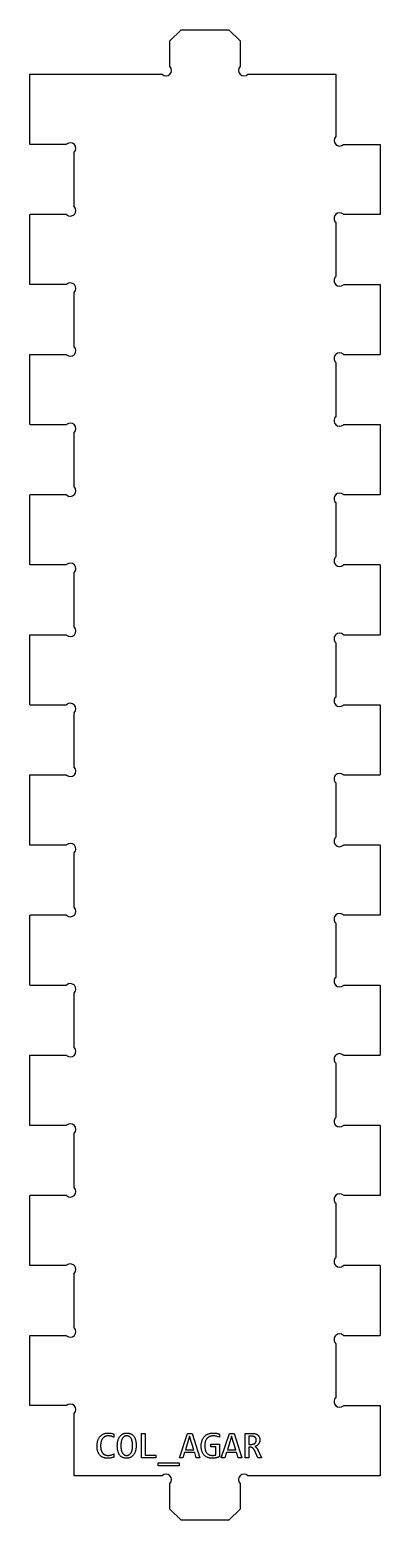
# Model space of a CAD drawing. Header units: inches. Extents: x 0 to 1.97, y -8.12 to 0.25.
import ezdxf

# ---------------------------------------------------------------- set-up
doc = ezdxf.new("R2010")
doc.units = ezdxf.units.IN
doc.header["$MEASUREMENT"] = 0

msp = doc.modelspace()

# ---------------------------------------------------------------- linework, layer by layer
at = {"color": 7, "linetype": 'Continuous', "lineweight": 25}
for p, q in [((0.8499, 0.25), (0.7874, 0.1875)), ((0.7874, 0.0442), (0.7874, 0.1875)), ((0.8499, 0.25), (1.1186, 0.25)), ((1.1811, 0.1875), (1.1186, 0.25)), ((1.1811, 0.1875), (1.1811, 0.0442)), ((0, -0.3937), (0, 0)), ((0, 0), (0.7432, 0)), ((1.2253, 0), (1.7185, 0)), ((1.7185, 0), (1.7185, -0.3495)), ((0.0012, -0.3937), (0, -0.3937)), ((0.0012, -0.3927), (0.2069, -0.3927)), ((0.0012, -0.3937), (0.0012, -0.3927)), ((1.7627, -0.3937), (1.9685, -0.3937)), ((1.9685, -0.3937), (1.9685, -0.7874)), ((0.25, -0.7432), (0.25, -0.4379)), ((0, -1.1811), (0, -0.7874)), ((0, -0.7874), (0.0012, -0.7874)), ((0.0012, -0.7884), (0.0012, -0.7874)), ((0.2069, -0.7884), (0.0012, -0.7884)), ((1.7185, -0.8316), (1.7185, -1.1369)), ((1.7195, -0.7864), (1.7196, -0.7864)), ((1.7195, -0.7865), (1.7195, -0.7864)), ((1.7617, -0.7864), (1.9675, -0.7864)), ((1.9675, -0.7864), (1.9675, -0.7874)), ((1.9685, -0.7874), (1.9675, -0.7874)), ((0.0012, -1.1811), (0, -1.1811)), ((0.0012, -1.1801), (0.2069, -1.1801)), ((0.0012, -1.1811), (0.0012, -1.1801)), ((0.25, -1.5306), (0.25, -1.2253)), ((1.7195, -1.1821), (1.7195, -1.182)), ((1.7196, -1.1821), (1.7195, -1.1821)), ((1.9675, -1.1821), (1.7617, -1.1821)), ((1.9675, -1.1811), (1.9675, -1.1821)), ((1.9675, -1.1811), (1.9685, -1.1811)), ((1.9685, -1.1811), (1.9685, -1.5748)), ((0, -1.9685), (0, -1.5748)), ((0, -1.5748), (0.0012, -1.5748)), ((0.0012, -1.5758), (0.0012, -1.5748)), ((0.2069, -1.5758), (0.0012, -1.5758)), ((1.7195, -1.5738), (1.7196, -1.5738)), ((1.7195, -1.5739), (1.7195, -1.5738)), ((1.7617, -1.5738), (1.9675, -1.5738)), ((1.9675, -1.5738), (1.9675, -1.5748)), ((1.9685, -1.5748), (1.9675, -1.5748)), ((1.7185, -1.619), (1.7185, -1.9243)), ((0.0012, -1.9685), (0, -1.9685)), ((0.0012, -1.9675), (0.2069, -1.9675)), ((0.0012, -1.9685), (0.0012, -1.9675)), ((1.7195, -1.9695), (1.7195, -1.9694)), ((1.7196, -1.9695), (1.7195, -1.9695)), ((1.9675, -1.9695), (1.7617, -1.9695)), ((1.9675, -1.9685), (1.9675, -1.9695)), ((1.9675, -1.9685), (1.9685, -1.9685)), ((1.9685, -1.9685), (1.9685, -2.3622)), ((0.25, -2.318), (0.25, -2.0127)), ((0, -2.7559), (0, -2.3622)), ((0, -2.3622), (0.0012, -2.3622)), ((0.0012, -2.3632), (0.0012, -2.3622)), ((0.2069, -2.3632), (0.0012, -2.3632)), ((1.7185, -2.4064), (1.7185, -2.7117)), ((1.7195, -2.3612), (1.7196, -2.3612)), ((1.7195, -2.3613), (1.7195, -2.3612)), ((1.7617, -2.3612), (1.9675, -2.3612)), ((1.9675, -2.3612), (1.9675, -2.3622)), ((1.9685, -2.3622), (1.9675, -2.3622)), ((0.0012, -2.7559), (0, -2.7559)), ((0.0012, -2.7549), (0.2069, -2.7549)), ((0.0012, -2.7559), (0.0012, -2.7549)), ((1.7195, -2.7569), (1.7195, -2.7569)), ((1.7196, -2.7569), (1.7195, -2.7569)), ((1.9675, -2.7569), (1.7617, -2.7569)), ((1.9675, -2.7559), (1.9675, -2.7569)), ((1.9675, -2.7559), (1.9685, -2.7559)), ((1.9685, -2.7559), (1.9685, -3.1496)), ((0.25, -3.1054), (0.25, -2.8001)), ((0, -3.5433), (0, -3.1496)), ((0, -3.1496), (0.0012, -3.1496)), ((0.0012, -3.1506), (0.0012, -3.1496)), ((0.2069, -3.1506), (0.0012, -3.1506)), ((1.7195, -3.1486), (1.7196, -3.1486)), ((1.7195, -3.1487), (1.7195, -3.1486)), ((1.7617, -3.1486), (1.9675, -3.1486)), ((1.9675, -3.1486), (1.9675, -3.1496)), ((1.9685, -3.1496), (1.9675, -3.1496)), ((1.7185, -3.1938), (1.7185, -3.4991)), ((0.0012, -3.5433), (0, -3.5433)), ((0.0012, -3.5423), (0.2069, -3.5423)), ((0.0012, -3.5433), (0.0012, -3.5423)), ((0.25, -3.8928), (0.25, -3.5875)), ((1.7195, -3.5443), (1.7195, -3.5443)), ((1.7196, -3.5443), (1.7195, -3.5443)), ((1.9675, -3.5443), (1.7617, -3.5443)), ((1.9675, -3.5433), (1.9675, -3.5443)), ((1.9675, -3.5433), (1.9685, -3.5433)), ((1.9685, -3.5433), (1.9685, -3.937)), ((0, -4.3307), (0, -3.937)), ((0, -3.937), (0.0012, -3.937)), ((0.0012, -3.938), (0.0012, -3.937)), ((0.2069, -3.938), (0.0012, -3.938)), ((1.7185, -3.9812), (1.7185, -4.2865)), ((1.7195, -3.936), (1.7196, -3.936)), ((1.7195, -3.9361), (1.7195, -3.936)), ((1.7617, -3.936), (1.9675, -3.936)), ((1.9675, -3.936), (1.9675, -3.937)), ((1.9685, -3.937), (1.9675, -3.937)), ((0.0012, -4.3307), (0, -4.3307)), ((0.0012, -4.3297), (0.2069, -4.3297)), ((0.0012, -4.3307), (0.0012, -4.3297)), ((1.7195, -4.3317), (1.7195, -4.3317)), ((1.7196, -4.3317), (1.7195, -4.3317)), ((1.9675, -4.3317), (1.7617, -4.3317)), ((1.9675, -4.3307), (1.9675, -4.3317)), ((1.9675, -4.3307), (1.9685, -4.3307)), ((1.9685, -4.3307), (1.9685, -4.7244)), ((0.25, -4.6802), (0.25, -4.3749)), ((0, -5.1181), (0, -4.7244)), ((0, -4.7244), (0.0012, -4.7244)), ((0.0012, -4.7254), (0.0012, -4.7244)), ((0.2069, -4.7254), (0.0012, -4.7254)), ((1.7185, -4.7686), (1.7185, -5.0739)), ((1.7195, -4.7234), (1.7196, -4.7234)), ((1.7195, -4.7235), (1.7195, -4.7234)), ((1.7617, -4.7234), (1.9675, -4.7234)), ((1.9675, -4.7234), (1.9675, -4.7244)), ((1.9685, -4.7244), (1.9675, -4.7244)), ((0.0012, -5.1181), (0, -5.1181)), ((0.0012, -5.1171), (0.2069, -5.1171)), ((0.0012, -5.1181), (0.0012, -5.1171)), ((0.25, -5.4676), (0.25, -5.1623)), ((1.7195, -5.1191), (1.7195, -5.1191)), ((1.7196, -5.1191), (1.7195, -5.1191)), ((1.9675, -5.1191), (1.7617, -5.1191)), ((1.9675, -5.1181), (1.9675, -5.1191)), ((1.9675, -5.1181), (1.9685, -5.1181)), ((1.9685, -5.1181), (1.9685, -5.5118)), ((0, -5.9055), (0, -5.5118)), ((0, -5.5118), (0.0012, -5.5118)), ((0.0012, -5.5128), (0.0012, -5.5118)), ((0.2069, -5.5128), (0.0012, -5.5128)), ((1.7195, -5.5108), (1.7196, -5.5108)), ((1.7195, -5.5109), (1.7195, -5.5108)), ((1.7617, -5.5108), (1.9675, -5.5108)), ((1.9675, -5.5108), (1.9675, -5.5118)), ((1.9685, -5.5118), (1.9675, -5.5118)), ((1.7185, -5.556), (1.7185, -5.8613)), ((0.0012, -5.9055), (0, -5.9055)), ((0.0012, -5.9045), (0.2069, -5.9045)), ((0.0012, -5.9055), (0.0012, -5.9045)), ((1.7195, -5.9065), (1.7195, -5.9065)), ((1.7196, -5.9065), (1.7195, -5.9065)), ((1.9675, -5.9065), (1.7617, -5.9065)), ((1.9675, -5.9055), (1.9675, -5.9065)), ((1.9675, -5.9055), (1.9685, -5.9055)), ((1.9685, -5.9055), (1.9685, -6.2992)), ((0.25, -6.255), (0.25, -5.9497)), ((0, -6.6929), (0, -6.2992)), ((0, -6.2992), (0.0012, -6.2992)), ((0.0012, -6.3002), (0.0012, -6.2992)), ((0.2069, -6.3002), (0.0012, -6.3002)), ((1.7185, -6.3434), (1.7185, -6.6487)), ((1.7195, -6.2982), (1.7196, -6.2982)), ((1.7195, -6.2983), (1.7195, -6.2982)), ((1.7617, -6.2982), (1.9675, -6.2982)), ((1.9675, -6.2982), (1.9675, -6.2992)), ((1.9685, -6.2992), (1.9675, -6.2992)), ((0.0012, -6.6929), (0, -6.6929)), ((0.0012, -6.6919), (0.2069, -6.6919)), ((0.0012, -6.6929), (0.0012, -6.6919)), ((1.7195, -6.6939), (1.7195, -6.6939)), ((1.7196, -6.6939), (1.7195, -6.6939)), ((1.9675, -6.6939), (1.7617, -6.6939)), ((1.9675, -6.6929), (1.9675, -6.6939)), ((1.9675, -6.6929), (1.9685, -6.6929)), ((1.9685, -6.6929), (1.9685, -7.0866)), ((0.25, -7.0424), (0.25, -6.7371)), ((0, -7.4803), (0, -7.0866)), ((0, -7.0866), (0.0012, -7.0866)), ((0.0012, -7.0876), (0.0012, -7.0866)), ((0.2069, -7.0876), (0.0012, -7.0876)), ((1.7195, -7.0856), (1.7196, -7.0856)), ((1.7195, -7.0857), (1.7195, -7.0856)), ((1.7617, -7.0856), (1.9675, -7.0856)), ((1.9675, -7.0856), (1.9675, -7.0866)), ((1.9685, -7.0866), (1.9675, -7.0866)), ((1.7185, -7.1308), (1.7185, -7.4361)), ((0.2058, -7.4803), (0, -7.4803)), ((0.25, -7.874), (0.25, -7.5245)), ((1.7195, -7.4813), (1.7195, -7.4813)), ((1.7196, -7.4813), (1.7195, -7.4813)), ((1.9675, -7.4813), (1.7617, -7.4813)), ((1.9675, -7.4803), (1.9675, -7.4813)), ((1.9675, -7.4803), (1.9685, -7.4803)), ((1.9685, -7.4803), (1.9685, -7.874)), ((0.4717, -7.6402), (0.4717, -7.6582)), ((0.6274, -7.6362), (0.6474, -7.6362)), ((0.6274, -7.774), (0.6274, -7.6362)), ((0.6474, -7.6362), (0.6474, -7.758)), ((0.8401, -7.774), (0.8859, -7.6362)), ((0.898, -7.6523), (0.8741, -7.7281)), ((0.8859, -7.6362), (0.9116, -7.6362)), ((0.9214, -7.7281), (0.898, -7.6523)), ((0.9116, -7.6362), (0.956, -7.774)), ((1.0171, -7.6961), (1.0648, -7.6961)), ((1.0171, -7.7121), (1.0171, -7.6961)), ((1.0648, -7.6402), (1.0648, -7.6582)), ((1.0648, -7.6961), (1.0648, -7.7676)), ((1.0758, -7.774), (1.1216, -7.6362)), ((1.1337, -7.6523), (1.1098, -7.7281)), ((1.1216, -7.6362), (1.1473, -7.6362)), ((1.157, -7.7281), (1.1337, -7.6523)), ((1.1473, -7.6362), (1.1916, -7.774)), ((1.2106, -7.6362), (1.2472, -7.6362)), ((1.2106, -7.774), (1.2106, -7.6362)), ((1.2474, -7.6522), (1.2305, -7.6522)), ((1.2305, -7.6522), (1.2305, -7.6981)), ((1.2305, -7.6981), (1.245, -7.6981)), ((0.4717, -7.752), (0.4717, -7.77)), ((0.7073, -7.774), (0.6274, -7.774)), ((0.6474, -7.758), (0.7073, -7.758)), ((0.7073, -7.758), (0.7073, -7.774)), ((0.8596, -7.774), (0.8401, -7.774)), ((0.869, -7.7441), (0.8596, -7.774)), ((0.9263, -7.7441), (0.869, -7.7441)), ((0.8741, -7.7281), (0.9214, -7.7281)), ((0.9355, -7.774), (0.9263, -7.7441)), ((0.956, -7.774), (0.9355, -7.774)), ((1.0448, -7.7121), (1.0171, -7.7121)), ((1.0448, -7.7571), (1.0448, -7.7121)), ((1.0952, -7.774), (1.0758, -7.774)), ((1.1047, -7.7441), (1.0952, -7.774)), ((1.1619, -7.7441), (1.1047, -7.7441)), ((1.1098, -7.7281), (1.157, -7.7281)), ((1.1712, -7.774), (1.1619, -7.7441)), ((1.1916, -7.774), (1.1712, -7.774)), ((1.2305, -7.774), (1.2106, -7.774)), ((1.2305, -7.7141), (1.2305, -7.774)), ((1.239, -7.7141), (1.2305, -7.7141)), ((1.2813, -7.774), (1.2615, -7.731)), ((1.3024, -7.774), (1.2813, -7.774)), ((1.2814, -7.7281), (1.3024, -7.774)), ((0.7213, -7.802), (0.8391, -7.802)), ((0.7213, -7.818), (0.7213, -7.802)), ((0.8391, -7.818), (0.7213, -7.818)), ((0.8391, -7.802), (0.8391, -7.818)), ((0.7432, -7.874), (0.25, -7.874)), ((0.7874, -8.0615), (0.7874, -7.9182)), ((1.1811, -7.9182), (1.1811, -8.0615)), ((1.9685, -7.874), (1.2253, -7.874)), ((0.7874, -8.0615), (0.8499, -8.124)), ((1.1186, -8.124), (1.1811, -8.0615)), ((1.1186, -8.124), (0.8499, -8.124))]:
    msp.add_line(p, q, dxfattribs=at)
for centre, radius, start, end in [((0.7653, 0.0221), 0.0313, 225, 45), ((1.2032, 0.0221), 0.0312, 135, 315), ((0.2279, -0.4158), 0.0312, 315, 132.34462), ((1.7406, -0.3716), 0.0313, 135, 315), ((0.2279, -0.7653), 0.0312, 227.65538, 45), ((1.7406, -0.8095), 0.0312, 132.49148, 225), ((1.7406, -0.8095), 0.0312, 47.65538, 132.34462), ((0.2279, -1.2032), 0.0312, 315, 132.34462), ((1.7406, -1.159), 0.0312, 135, 227.50852), ((1.7406, -1.159), 0.0312, 227.65538, 312.34462), ((0.2279, -1.5527), 0.0312, 227.65538, 45), ((1.7406, -1.5969), 0.0312, 132.49148, 225), ((1.7406, -1.5969), 0.0312, 47.65538, 132.34462), ((1.7406, -1.9464), 0.0313, 135, 227.50852), ((0.2279, -1.9906), 0.0312, 315, 132.34462), ((1.7406, -1.9464), 0.0313, 227.65538, 312.34462), ((0.2279, -2.3401), 0.0312, 227.65538, 45), ((1.7406, -2.3843), 0.0313, 132.49148, 225), ((1.7406, -2.3843), 0.0313, 47.65538, 132.34462), ((0.2279, -2.778), 0.0312, 315, 132.34462), ((1.7406, -2.7338), 0.0312, 135, 227.50852), ((1.7406, -2.7338), 0.0312, 227.65538, 312.34462), ((0.2279, -3.1275), 0.0312, 227.65538, 45), ((1.7406, -3.1717), 0.0313, 132.49148, 225), ((1.7406, -3.1717), 0.0313, 47.65538, 132.34462), ((1.7406, -3.5212), 0.0313, 135, 227.50852), ((0.2279, -3.5654), 0.0312, 315, 132.34462), ((1.7406, -3.5212), 0.0313, 227.65538, 312.34462), ((0.2279, -3.9149), 0.0312, 227.65538, 45), ((1.7406, -3.9591), 0.0313, 47.65538, 132.34462), ((1.7406, -3.9591), 0.0313, 132.49148, 225), ((0.2279, -4.3528), 0.0312, 315, 132.34462), ((1.7406, -4.3086), 0.0312, 135, 227.50852), ((1.7406, -4.3086), 0.0312, 227.65538, 312.34462), ((0.2279, -4.7023), 0.0312, 227.65538, 45), ((1.7406, -4.7465), 0.0312, 132.49148, 225), ((1.7406, -4.7465), 0.0312, 47.65538, 132.34462), ((1.7406, -5.096), 0.0313, 135, 227.50852), ((0.2279, -5.1402), 0.0312, 315, 132.34462), ((1.7406, -5.096), 0.0313, 227.65538, 312.34462), ((0.2279, -5.4897), 0.0312, 227.65538, 45), ((1.7406, -5.5339), 0.0313, 132.49148, 225), ((1.7406, -5.5339), 0.0313, 47.65538, 132.34462), ((1.7406, -5.8834), 0.0312, 135, 227.50852), ((0.2279, -5.9276), 0.0312, 315, 132.34462), ((1.7406, -5.8834), 0.0312, 227.65538, 312.34462), ((0.2279, -6.2771), 0.0312, 227.65538, 45), ((1.7406, -6.3213), 0.0313, 132.49148, 225), ((1.7406, -6.3213), 0.0313, 47.65538, 132.34462), ((0.2279, -6.715), 0.0312, 315, 132.34462), ((1.7406, -6.6708), 0.0312, 135, 227.50852), ((1.7406, -6.6708), 0.0312, 227.65538, 312.34462), ((0.2279, -7.0645), 0.0312, 227.65538, 45), ((1.7406, -7.1087), 0.0313, 132.49148, 225), ((1.7406, -7.1087), 0.0313, 47.65538, 132.34462), ((1.7406, -7.4582), 0.0312, 135, 227.50852), ((0.2279, -7.5024), 0.0312, 315, 135), ((1.7406, -7.4582), 0.0312, 227.65538, 312.34462), ((0.7653, -7.8961), 0.0313, 315, 135), ((1.2032, -7.8961), 0.0312, 45, 225)]:
    msp.add_arc(centre, radius, start, end, dxfattribs=at)
for points, knots in [([(0.3778, -7.7066), (0.3779, -7.7039), (0.378, -7.6987), (0.3788, -7.6909), (0.3801, -7.6836), (0.382, -7.6766), (0.3843, -7.6702), (0.3871, -7.6642), (0.3904, -7.6587), (0.3941, -7.6537), (0.3983, -7.6493), (0.4029, -7.6454), (0.4079, -7.642), (0.4133, -7.6392), (0.4191, -7.637), (0.4253, -7.6354), (0.4318, -7.6344), (0.4362, -7.6343), (0.4385, -7.6342)], [0, 0, 0, 0, 0.076225, 0.148966, 0.218964, 0.286343, 0.350852, 0.412717, 0.472513, 0.530468, 0.58726, 0.643798, 0.700194, 0.757332, 0.815392, 0.874732, 0.936059, 1, 1, 1, 1]), ([(0.4393, -7.6502), (0.4377, -7.6502), (0.4347, -7.6503), (0.4302, -7.6511), (0.426, -7.6522), (0.422, -7.6538), (0.4183, -7.6559), (0.4149, -7.6584), (0.4117, -7.6613), (0.4089, -7.6646), (0.4063, -7.6684), (0.4041, -7.6725), (0.4022, -7.677), (0.4006, -7.6819), (0.3993, -7.6872), (0.3984, -7.6928), (0.3979, -7.6988), (0.3978, -7.7029), (0.3978, -7.705)], [0, 0, 0, 0, 0.060086, 0.118032, 0.17403, 0.22931, 0.284124, 0.338588, 0.393324, 0.449599, 0.507813, 0.568189, 0.631343, 0.697456, 0.767507, 0.840949, 0.918192, 1, 1, 1, 1]), ([(0.4385, -7.6342), (0.4401, -7.6342), (0.4431, -7.6343), (0.4476, -7.6346), (0.4519, -7.635), (0.4574, -7.6359), (0.4641, -7.6374), (0.4691, -7.6393), (0.4717, -7.6402)], [0, 0, 0, 0, 0.137104, 0.26984, 0.397448, 0.521321, 0.761426, 1, 1, 1, 1]), ([(0.4717, -7.6582), (0.4704, -7.6576), (0.468, -7.6563), (0.4642, -7.6547), (0.4604, -7.6534), (0.4565, -7.6522), (0.4524, -7.6513), (0.4482, -7.6506), (0.4438, -7.6503), (0.4408, -7.6502), (0.4393, -7.6502)], [0, 0, 0, 0, 0.122939, 0.243624, 0.364536, 0.485197, 0.607378, 0.733834, 0.864814, 1, 1, 1, 1]), ([(0.4916, -7.7058), (0.4917, -7.7028), (0.4918, -7.6971), (0.4926, -7.6888), (0.4939, -7.6811), (0.4958, -7.674), (0.4981, -7.6675), (0.5008, -7.6616), (0.5039, -7.6563), (0.5074, -7.6516), (0.5113, -7.6474), (0.5154, -7.6438), (0.5199, -7.6408), (0.5247, -7.6384), (0.5297, -7.6365), (0.5348, -7.6352), (0.5401, -7.6344), (0.5437, -7.6343), (0.5455, -7.6342)], [0, 0, 0, 0, 0.088316, 0.170757, 0.248105, 0.320528, 0.388719, 0.45288, 0.513811, 0.57204, 0.627922, 0.682177, 0.735093, 0.788284, 0.84092, 0.893432, 0.946345, 1, 1, 1, 1]), ([(0.5445, -7.6502), (0.5431, -7.6503), (0.5404, -7.6504), (0.5365, -7.6512), (0.5329, -7.6525), (0.5296, -7.6544), (0.5266, -7.6568), (0.524, -7.6596), (0.5215, -7.6627), (0.5194, -7.6662), (0.5176, -7.6701), (0.5159, -7.6743), (0.5146, -7.6788), (0.5135, -7.6836), (0.5126, -7.6886), (0.5121, -7.6939), (0.5117, -7.6992), (0.5116, -7.7028), (0.5116, -7.7047)], [0, 0, 0, 0, 0.0586485, 0.1143898, 0.1675831, 0.2204076, 0.2736591, 0.3277938, 0.3833211, 0.4409676, 0.5015736, 0.5648115, 0.63093, 0.7004116, 0.7727419, 0.8466891, 0.9221073, 1, 1, 1, 1]), ([(0.5775, -7.7056), (0.5775, -7.7036), (0.5774, -7.6996), (0.5771, -7.6939), (0.5766, -7.6884), (0.5758, -7.6832), (0.5748, -7.6783), (0.5734, -7.6737), (0.5719, -7.6695), (0.57, -7.6656), (0.5679, -7.6622), (0.5655, -7.6591), (0.5627, -7.6564), (0.5597, -7.6541), (0.5564, -7.6524), (0.5527, -7.6511), (0.5487, -7.6503), (0.5459, -7.6502), (0.5445, -7.6502)], [0, 0, 0, 0, 0.082702, 0.162057, 0.238246, 0.310964, 0.380053, 0.445597, 0.50719, 0.566512, 0.622797, 0.676468, 0.728548, 0.780225, 0.831852, 0.885242, 0.940901, 1, 1, 1, 1]), ([(0.5455, -7.6342), (0.5476, -7.6343), (0.5518, -7.6344), (0.5577, -7.6353), (0.5633, -7.6368), (0.5684, -7.6389), (0.5731, -7.6417), (0.5774, -7.6449), (0.5813, -7.6487), (0.5848, -7.6529), (0.5878, -7.6577), (0.5904, -7.663), (0.5926, -7.6688), (0.5944, -7.6751), (0.5958, -7.6818), (0.5967, -7.6889), (0.5974, -7.6964), (0.5975, -7.7016), (0.5975, -7.7042)], [0, 0, 0, 0, 0.0644729, 0.1254558, 0.1833464, 0.2390976, 0.2934038, 0.3475088, 0.4017526, 0.4571667, 0.5143517, 0.5739254, 0.6360688, 0.7018028, 0.7711413, 0.8434622, 0.9197989, 1, 1, 1, 1]), ([(0.9629, -7.7066), (0.963, -7.7039), (0.9631, -7.6985), (0.964, -7.6906), (0.9655, -7.6832), (0.9677, -7.6762), (0.9704, -7.6698), (0.9736, -7.6638), (0.9772, -7.6583), (0.9814, -7.6533), (0.9861, -7.6489), (0.9912, -7.645), (0.9968, -7.6417), (1.0028, -7.639), (1.0092, -7.6369), (1.0159, -7.6353), (1.0229, -7.6344), (1.0277, -7.6343), (1.0301, -7.6342)], [0, 0, 0, 0, 0.07422, 0.144936, 0.21267, 0.278002, 0.340737, 0.401339, 0.460255, 0.518238, 0.575651, 0.632802, 0.690401, 0.749513, 0.809785, 0.870956, 0.934449, 1, 1, 1, 1]), ([(1.0302, -7.6502), (1.0284, -7.6502), (1.0248, -7.6503), (1.0196, -7.6511), (1.0147, -7.6523), (1.0102, -7.6541), (1.0059, -7.6563), (1.002, -7.6588), (0.9985, -7.6619), (0.9953, -7.6653), (0.9924, -7.6691), (0.9899, -7.6733), (0.9878, -7.6779), (0.986, -7.6828), (0.9846, -7.688), (0.9837, -7.6935), (0.983, -7.6993), (0.9829, -7.7032), (0.9829, -7.7052)], [0, 0, 0, 0, 0.067111, 0.131, 0.191883, 0.251447, 0.309373, 0.366528, 0.423008, 0.479872, 0.537848, 0.597295, 0.6583, 0.721923, 0.787806, 0.855946, 0.926448, 1, 1, 1, 1]), ([(1.0301, -7.6342), (1.0332, -7.6343), (1.0393, -7.6344), (1.0468, -7.6354), (1.0525, -7.6364), (1.0567, -7.6375), (1.0608, -7.6387), (1.0635, -7.6397), (1.0648, -7.6402)], [0, 0, 0, 0, 0.262993, 0.515215, 0.63818, 0.759232, 0.87976, 1, 1, 1, 1]), ([(1.0648, -7.6582), (1.0621, -7.657), (1.0568, -7.6547), (1.0499, -7.6525), (1.0442, -7.6513), (1.0397, -7.6507), (1.035, -7.6503), (1.0319, -7.6502), (1.0302, -7.6502)], [0, 0, 0, 0, 0.2440551, 0.485016, 0.6072088, 0.7333265, 0.8647046, 1, 1, 1, 1]), ([(1.245, -7.6981), (1.246, -7.6981), (1.248, -7.6981), (1.251, -7.6978), (1.2537, -7.6973), (1.2563, -7.6966), (1.2588, -7.6958), (1.2611, -7.6947), (1.2632, -7.6935), (1.265, -7.692), (1.2667, -7.6905), (1.2682, -7.6887), (1.2695, -7.6867), (1.2706, -7.6846), (1.2714, -7.6823), (1.272, -7.6798), (1.2724, -7.6772), (1.2725, -7.6753), (1.2725, -7.6744)], [0, 0, 0, 0, 0.075156, 0.146809, 0.214678, 0.280567, 0.343199, 0.403617, 0.462442, 0.519811, 0.576172, 0.63223, 0.689267, 0.747299, 0.806358, 0.868013, 0.932399, 1, 1, 1, 1]), ([(1.2472, -7.6362), (1.2491, -7.6362), (1.2528, -7.6363), (1.2582, -7.6369), (1.2631, -7.6376), (1.2677, -7.6388), (1.2718, -7.6403), (1.2755, -7.642), (1.2789, -7.644), (1.2819, -7.6463), (1.2845, -7.6489), (1.2866, -7.6517), (1.2885, -7.6547), (1.29, -7.658), (1.2911, -7.6615), (1.2918, -7.6652), (1.2924, -7.6691), (1.2924, -7.6717), (1.2925, -7.6731)], [0, 0, 0, 0, 0.08687, 0.167533, 0.242695, 0.312602, 0.377931, 0.439665, 0.498189, 0.554426, 0.608529, 0.662049, 0.715341, 0.76934, 0.824562, 0.88118, 0.939402, 1, 1, 1, 1]), ([(1.2725, -7.6744), (1.2725, -7.6735), (1.2724, -7.6718), (1.2721, -7.6692), (1.2716, -7.6669), (1.2709, -7.6647), (1.27, -7.6626), (1.2688, -7.6608), (1.2675, -7.6592), (1.266, -7.6577), (1.2642, -7.6564), (1.2623, -7.6553), (1.2602, -7.6543), (1.258, -7.6535), (1.2556, -7.6529), (1.253, -7.6525), (1.2502, -7.6523), (1.2484, -7.6522), (1.2474, -7.6522)], [0, 0, 0, 0, 0.070982, 0.13753, 0.200236, 0.260316, 0.317609, 0.373271, 0.428921, 0.484284, 0.540221, 0.597976, 0.657433, 0.719579, 0.784248, 0.852078, 0.924129, 1, 1, 1, 1]), ([(1.2925, -7.6731), (1.2924, -7.6742), (1.2924, -7.6763), (1.292, -7.6794), (1.2915, -7.6825), (1.2907, -7.6855), (1.2896, -7.6883), (1.2883, -7.691), (1.2869, -7.6936), (1.2852, -7.6961), (1.2832, -7.6984), (1.2811, -7.7006), (1.2787, -7.7026), (1.2761, -7.7044), (1.2733, -7.706), (1.2703, -7.7074), (1.2671, -7.7086), (1.2649, -7.7092), (1.2637, -7.7095)], [0, 0, 0, 0, 0.064548, 0.126941, 0.188737, 0.249822, 0.309856, 0.370066, 0.428683, 0.488383, 0.548257, 0.608776, 0.669523, 0.732322, 0.796786, 0.862807, 0.930314, 1, 1, 1, 1]), ([(0.4375, -7.776), (0.4351, -7.776), (0.4306, -7.7759), (0.424, -7.775), (0.4178, -7.7737), (0.412, -7.7718), (0.4067, -7.7693), (0.4017, -7.7663), (0.3972, -7.7627), (0.3931, -7.7585), (0.3895, -7.7538), (0.3863, -7.7487), (0.3837, -7.7429), (0.3815, -7.7367), (0.3799, -7.7299), (0.3787, -7.7226), (0.3779, -7.7148), (0.3779, -7.7094), (0.3778, -7.7066)], [0, 0, 0, 0, 0.0670382, 0.1306121, 0.1909738, 0.2489414, 0.3051253, 0.3601553, 0.4150772, 0.4704789, 0.5269461, 0.5847971, 0.6451358, 0.7081198, 0.7746996, 0.8453444, 0.9201214, 1, 1, 1, 1]), ([(0.3978, -7.705), (0.3978, -7.7072), (0.3979, -7.7115), (0.3984, -7.7177), (0.3992, -7.7235), (0.4003, -7.7289), (0.4019, -7.7338), (0.4037, -7.7384), (0.4059, -7.7425), (0.4083, -7.7462), (0.4112, -7.7494), (0.4143, -7.7523), (0.4178, -7.7547), (0.4216, -7.7567), (0.4257, -7.7582), (0.4301, -7.7593), (0.4348, -7.7599), (0.438, -7.76), (0.4397, -7.76)], [0, 0, 0, 0, 0.084062, 0.162806, 0.236918, 0.30666, 0.372235, 0.433774, 0.492652, 0.549165, 0.603685, 0.657282, 0.710609, 0.764335, 0.819268, 0.876473, 0.936514, 1, 1, 1, 1]), ([(0.4717, -7.77), (0.4689, -7.7709), (0.4635, -7.7728), (0.4549, -7.7746), (0.4463, -7.7758), (0.4404, -7.7759), (0.4375, -7.776)], [0, 0, 0, 0, 0.248622, 0.496858, 0.746674, 1, 1, 1, 1]), ([(0.4397, -7.76), (0.4411, -7.76), (0.444, -7.76), (0.4482, -7.7595), (0.4523, -7.7589), (0.4577, -7.7576), (0.4643, -7.7556), (0.4692, -7.7532), (0.4717, -7.752)], [0, 0, 0, 0, 0.129457, 0.256632, 0.38289, 0.507081, 0.753216, 1, 1, 1, 1]), ([(0.5434, -7.776), (0.5413, -7.7759), (0.5372, -7.7758), (0.5312, -7.775), (0.5256, -7.7734), (0.5205, -7.7713), (0.5158, -7.7686), (0.5115, -7.7654), (0.5076, -7.7616), (0.5042, -7.7573), (0.5012, -7.7525), (0.4986, -7.7472), (0.4965, -7.7414), (0.4947, -7.7351), (0.4933, -7.7284), (0.4923, -7.7212), (0.4917, -7.7136), (0.4917, -7.7085), (0.4916, -7.7058)], [0, 0, 0, 0, 0.0643878, 0.1249319, 0.1828295, 0.2383865, 0.2928944, 0.3464865, 0.4006588, 0.4558497, 0.512791, 0.5725686, 0.6348139, 0.7006774, 0.7701694, 0.8427504, 0.9195895, 1, 1, 1, 1]), ([(0.5116, -7.7047), (0.5116, -7.7067), (0.5117, -7.7106), (0.512, -7.7164), (0.5126, -7.7219), (0.5134, -7.7271), (0.5144, -7.732), (0.5157, -7.7366), (0.5173, -7.7408), (0.5191, -7.7446), (0.5213, -7.7481), (0.5236, -7.7512), (0.5264, -7.7538), (0.5294, -7.7561), (0.5327, -7.7579), (0.5363, -7.7592), (0.5403, -7.7599), (0.5431, -7.76), (0.5445, -7.76)], [0, 0, 0, 0, 0.0837977, 0.1634009, 0.2398039, 0.3127925, 0.3821654, 0.4477733, 0.5096914, 0.5686044, 0.6244525, 0.6780095, 0.7302354, 0.7814535, 0.8330489, 0.8857741, 0.9411662, 1, 1, 1, 1]), ([(0.5975, -7.7042), (0.5974, -7.7072), (0.5973, -7.713), (0.5965, -7.7214), (0.5952, -7.7291), (0.5933, -7.7362), (0.5909, -7.7427), (0.5882, -7.7486), (0.5851, -7.7539), (0.5816, -7.7587), (0.5777, -7.7628), (0.5736, -7.7664), (0.5691, -7.7694), (0.5643, -7.7718), (0.5593, -7.7737), (0.5541, -7.775), (0.5488, -7.7758), (0.5452, -7.776), (0.5434, -7.776)], [0, 0, 0, 0, 0.08894, 0.171743, 0.249131, 0.321684, 0.389749, 0.45369, 0.514569, 0.572168, 0.627859, 0.68213, 0.735122, 0.788131, 0.841165, 0.893796, 0.946528, 1, 1, 1, 1]), ([(0.5445, -7.76), (0.5459, -7.76), (0.5485, -7.7599), (0.5525, -7.7591), (0.556, -7.7577), (0.5593, -7.7558), (0.5624, -7.7534), (0.565, -7.7506), (0.5675, -7.7475), (0.5697, -7.744), (0.5715, -7.7401), (0.5732, -7.736), (0.5745, -7.7315), (0.5756, -7.7267), (0.5765, -7.7216), (0.5771, -7.7164), (0.5774, -7.7111), (0.5775, -7.7074), (0.5775, -7.7056)], [0, 0, 0, 0, 0.058547, 0.113673, 0.167341, 0.220455, 0.27396, 0.328001, 0.383973, 0.441748, 0.502249, 0.564969, 0.6311, 0.70056, 0.772258, 0.846077, 0.921803, 1, 1, 1, 1]), ([(1.0255, -7.776), (1.0232, -7.776), (1.0186, -7.7759), (1.0118, -7.775), (1.0055, -7.7736), (0.9995, -7.7717), (0.9939, -7.7692), (0.9887, -7.7662), (0.984, -7.7626), (0.9797, -7.7585), (0.9758, -7.7539), (0.9724, -7.7487), (0.9696, -7.7429), (0.9672, -7.7367), (0.9653, -7.7299), (0.9639, -7.7226), (0.9631, -7.7148), (0.963, -7.7094), (0.9629, -7.7066)], [0, 0, 0, 0, 0.06648, 0.129844, 0.19096, 0.249984, 0.307612, 0.363468, 0.419079, 0.474794, 0.531358, 0.589321, 0.649525, 0.712517, 0.778489, 0.848184, 0.92177, 1, 1, 1, 1]), ([(0.9829, -7.7052), (0.9829, -7.7073), (0.983, -7.7114), (0.9835, -7.7173), (0.9843, -7.7229), (0.9854, -7.7282), (0.9868, -7.7331), (0.9886, -7.7376), (0.9908, -7.7417), (0.9933, -7.7455), (0.9962, -7.7489), (0.9995, -7.7518), (1.0032, -7.7543), (1.0073, -7.7564), (1.0117, -7.7581), (1.0166, -7.7592), (1.0219, -7.7599), (1.0255, -7.76), (1.0274, -7.76)], [0, 0, 0, 0, 0.077703, 0.15136, 0.221263, 0.287663, 0.350889, 0.410885, 0.468627, 0.524259, 0.579047, 0.632966, 0.687742, 0.743919, 0.802495, 0.86408, 0.929611, 1, 1, 1, 1]), ([(1.0648, -7.7676), (1.0633, -7.7682), (1.0602, -7.7696), (1.0555, -7.7712), (1.0505, -7.7727), (1.0455, -7.7739), (1.0404, -7.7749), (1.0353, -7.7755), (1.0304, -7.7759), (1.0271, -7.776), (1.0255, -7.776)], [0, 0, 0, 0, 0.121562, 0.246632, 0.37466, 0.502927, 0.631585, 0.757507, 0.881249, 1, 1, 1, 1]), ([(1.0274, -7.76), (1.0281, -7.76), (1.0296, -7.76), (1.0318, -7.7598), (1.0341, -7.7596), (1.0364, -7.7592), (1.0387, -7.7589), (1.0409, -7.7583), (1.0429, -7.7578), (1.0442, -7.7573), (1.0448, -7.7571)], [0, 0, 0, 0, 0.1181458, 0.2453576, 0.3783014, 0.5119096, 0.6426026, 0.7712834, 0.8918628, 1, 1, 1, 1]), ([(1.2615, -7.731), (1.2607, -7.7295), (1.2594, -7.7267), (1.2571, -7.7229), (1.2547, -7.7199), (1.2521, -7.7176), (1.2492, -7.716), (1.2461, -7.7148), (1.2426, -7.7142), (1.2402, -7.7142), (1.239, -7.7141)], [0, 0, 0, 0, 0.166401, 0.309813, 0.435267, 0.548053, 0.655484, 0.762422, 0.875761, 1, 1, 1, 1]), ([(1.2637, -7.7095), (1.2647, -7.7099), (1.2665, -7.7105), (1.269, -7.712), (1.2713, -7.7137), (1.2734, -7.7159), (1.2754, -7.7185), (1.2774, -7.7213), (1.2794, -7.7245), (1.2807, -7.7269), (1.2814, -7.7281)], [0, 0, 0, 0, 0.1113466, 0.220919, 0.3311074, 0.4444555, 0.5644321, 0.6975016, 0.8421164, 1, 1, 1, 1])]:
    msp.add_open_spline(points, degree=3, knots=knots, dxfattribs=at)

doc.saveas('drawing.dxf')
